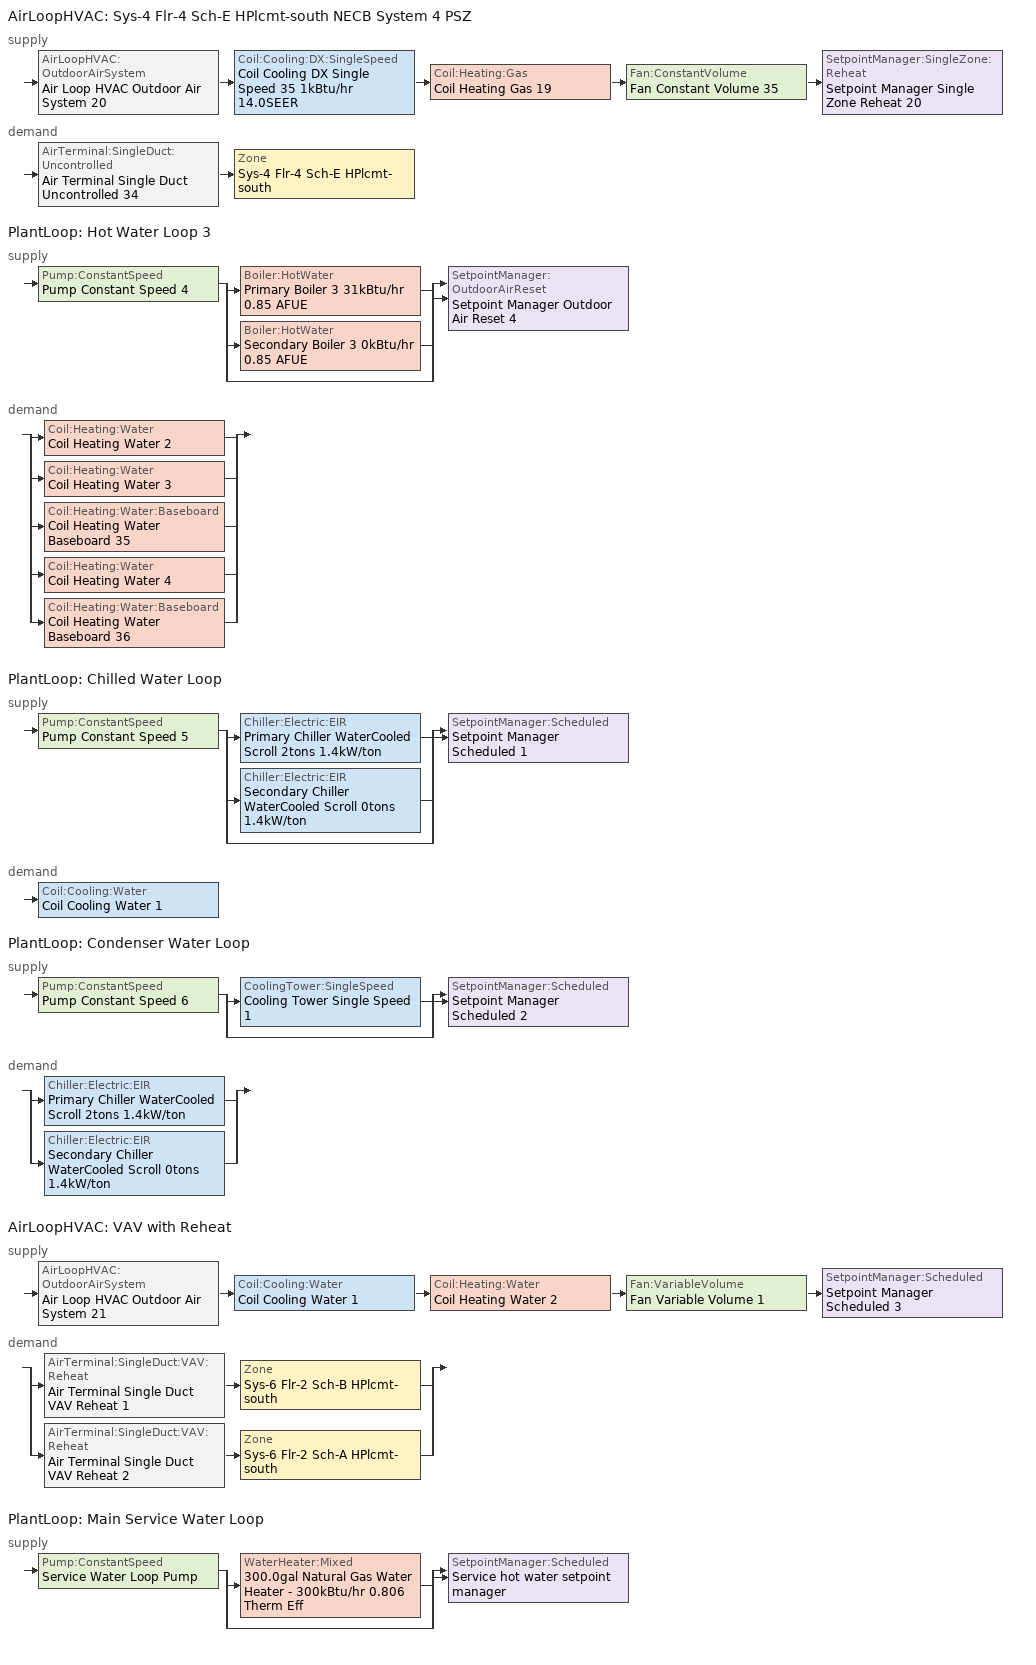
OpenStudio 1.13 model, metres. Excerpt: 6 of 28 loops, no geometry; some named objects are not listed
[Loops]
AirLoopHVAC 'Sys-4 Flr-4 Sch-E HPlcmt-south NECB System 4 PSZ'
 supply: AirLoopHVAC:OutdoorAirSystem 'Air Loop HVAC Outdoor Air System 20' > Coil:Cooling:DX:SingleSpeed 'Coil Cooling DX Single Speed 35 1kBtu/hr 14.0SEER' > Coil:Heating:Gas 'Coil Heating Gas 19' > Fan:ConstantVolume 'Fan Constant Volume 35' > SetpointManager:SingleZone:Reheat 'Setpoint Manager Single Zone Reheat 20'
 demand: AirTerminal:SingleDuct:Uncontrolled 'Air Terminal Single Duct Uncontrolled 34' > Zone 'Sys-4 Flr-4 Sch-E HPlcmt-south'
PlantLoop 'Hot Water Loop 3'
 supply: Pump:ConstantSpeed 'Pump Constant Speed 4' > split
  | Boiler:HotWater 'Primary Boiler 3 31kBtu/hr 0.85 AFUE'
  | Boiler:HotWater 'Secondary Boiler 3 0kBtu/hr 0.85 AFUE'
  | bypass
  join > SetpointManager:OutdoorAirReset 'Setpoint Manager Outdoor Air Reset 4'
 demand: split
  | Coil:Heating:Water 'Coil Heating Water 2'
  | Coil:Heating:Water 'Coil Heating Water 3'
  | Coil:Heating:Water:Baseboard 'Coil Heating Water Baseboard 35'
  | Coil:Heating:Water 'Coil Heating Water 4'
  | Coil:Heating:Water:Baseboard 'Coil Heating Water Baseboard 36'
PlantLoop 'Chilled Water Loop'
 supply: Pump:ConstantSpeed 'Pump Constant Speed 5' > split
  | Chiller:Electric:EIR 'Primary Chiller WaterCooled Scroll 2tons 1.4kW/ton'
  | Chiller:Electric:EIR 'Secondary Chiller WaterCooled Scroll 0tons 1.4kW/ton'
  | bypass
  join > SetpointManager:Scheduled 'Setpoint Manager Scheduled 1'
 demand: Coil:Cooling:Water 'Coil Cooling Water 1'
PlantLoop 'Condenser Water Loop'
 supply: Pump:ConstantSpeed 'Pump Constant Speed 6' > split
  | CoolingTower:SingleSpeed 'Cooling Tower Single Speed 1'
  | bypass
  join > SetpointManager:Scheduled 'Setpoint Manager Scheduled 2'
 demand: split
  | Chiller:Electric:EIR 'Primary Chiller WaterCooled Scroll 2tons 1.4kW/ton'
  | Chiller:Electric:EIR 'Secondary Chiller WaterCooled Scroll 0tons 1.4kW/ton'
AirLoopHVAC 'VAV with Reheat'
 supply: AirLoopHVAC:OutdoorAirSystem 'Air Loop HVAC Outdoor Air System 21' > Coil:Cooling:Water 'Coil Cooling Water 1' > Coil:Heating:Water 'Coil Heating Water 2' > Fan:VariableVolume 'Fan Variable Volume 1' > SetpointManager:Scheduled 'Setpoint Manager Scheduled 3'
 demand: split
  | AirTerminal:SingleDuct:VAV:Reheat 'Air Terminal Single Duct VAV Reheat 1' > Zone 'Sys-6 Flr-2 Sch-B HPlcmt-south'
  | AirTerminal:SingleDuct:VAV:Reheat 'Air Terminal Single Duct VAV Reheat 2' > Zone 'Sys-6 Flr-2 Sch-A HPlcmt-south'
PlantLoop 'Main Service Water Loop'
 supply: Pump:ConstantSpeed 'Service Water Loop Pump' > split
  | WaterHeater:Mixed '300.0gal Natural Gas Water Heater - 300kBtu/hr 0.806 Therm Eff'
  | bypass
  join > SetpointManager:Scheduled 'Service hot water setpoint manager'
[Sizing:Zone] Zone Cooling Design Supply Air Temperature Input Method=SupplyAirTemperature; Zone Cooling Design Supply Air Temperature {C}=13; Zone Cooling Design Supply Air Temperature Difference {deltaC}=11.11; Zone Heating Design Supply Air Temperature Input Method=SupplyAirTemperature; Zone Heating Design Supply Air Temperature {C}=43; Zone Heating Design Supply Air Temperature Difference {deltaC}=11.11; Zone Cooling Design Supply Air Humidity Ratio {kg-H2O/kg-air}=0.0085; Zone Heating Design Supply Air Humidity Ratio {kg-H2O/kg-air}=0.008; Zone Heating Sizing Factor=1.3; Zone Cooling Sizing Factor=1.1; Cooling Design Air Flow Method=DesignDay; Heating Design Air Flow Method=DesignDay; Account for Dedicated Outdoor Air System=No; Dedicated Outdoor Air System Control Strategy=NeutralSupplyAir; Dedicated Outdoor Air Low Setpoint Temperature for Design {C}=autosize; Dedicated Outdoor Air High Setpoint Temperature for Design {C}=autosize
Sys-4 Flr-4 Sch-E HPlcmt-south; Sys-6 Flr-2 Sch-B HPlcmt-south; Sys-6 Flr-2 Sch-A HPlcmt-south
[Zone equipment]
Sys-4 Flr-4 Sch-E HPlcmt-south: Air Terminal Single Duct Uncontrolled 34, Zone HVAC Baseboard Convective Water 34
Sys-6 Flr-2 Sch-B HPlcmt-south: Air Terminal Single Duct VAV Reheat 1, Zone HVAC Baseboard Convective Water 35
Sys-6 Flr-2 Sch-A HPlcmt-south: Air Terminal Single Duct VAV Reheat 2, Zone HVAC Baseboard Convective Water 36
[PlantLoop] Plant Loop Volume {m3}=Autocalculate; Load Distribution Scheme=Optimal
Hot Water Loop 3: Fluid Type=Water
Chilled Water Loop; Condenser Water Loop: 
Main Service Water Loop: Maximum Loop Temperature {C}=60; Minimum Loop Temperature {C}=10
[Sizing:Plant] Sizing Option=NonCoincident; Zone Timesteps in Averaging Window=1; Coincident Sizing Factor Mode=None
Name | Loop Type | Design Loop Exit Temperature {C} | Loop Design Temperature Difference {deltaC}
Hot Water Loop 3 | Heating | 82 | 16
Chilled Water Loop | Cooling | 7 | 6
Condenser Water Loop | Condenser | 29 | 6
Main Service Water Loop | Heating | 60 | 5
[Pump:ConstantSpeed] Rated Flow Rate {m3/s}=autosize; Rated Power Consumption {W}=autosize; Fraction of Motor Inefficiencies to Fluid Stream=0; Pump Control Type=Intermittent
Name | Rated Pump Head {Pa} | Motor Efficiency
Pump Constant Speed 4; Pump Constant Speed 5 | 179352 | 0.7
Pump Constant Speed 6 | 179352 | 0.855
Service Water Loop Pump | 29891 | 1
[Boiler:HotWater] Fuel Type=NaturalGas; Nominal Thermal Efficiency=0.85; Water Outlet Upper Temperature Limit {C}=99; Boiler Flow Mode=ConstantFlow; Parasitic Electric Load {W}=0; Sizing Factor=1
Name | Nominal Capacity {W} | Normalized Boiler Efficiency Curve
Primary Boiler 3 31kBtu/hr 0.85 AFUE | 9190.95 | BOILER-EFFFPLR-NECB2011 3
Secondary Boiler 3 0kBtu/hr 0.85 AFUE | 0.001 | BOILER-EFFFPLR-NECB2011 7
[SetpointManager:OutdoorAirReset]
Setpoint Manager Outdoor Air Reset 4: Control Variable=Temperature; Setpoint at Outdoor Low Temperature {C}=82; Outdoor Low Temperature {C}=-16; Setpoint at Outdoor High Temperature {C}=60; Outdoor High Temperature {C}=0
[AirLoopHVAC] Design Supply Air Flow Rate {m3/s}=AutoSize
Name | Availability Schedule | Availability Manager
Sys-4 Flr-4 Sch-E HPlcmt-south NECB System 4 PSZ | Always On Discrete
VAV with Reheat | VAV with Reheat Occ Sch | Availability Manager Night Cycle 2
[Sizing:System] Type of Load to Size On=Sensible; Preheat Design Temperature {C}=7; Preheat Design Humidity Ratio {kg-H2O/kg-Air}=0.008; Precool Design Temperature {C}=13; Precool Design Humidity Ratio {kg-H2O/kg-Air}=0.008; Central Cooling Design Supply Air Temperature {C}=13; Sizing Option=NonCoincident; 100% Outdoor Air in Cooling=No; 100% Outdoor Air in Heating=No; Central Cooling Design Supply Air Humidity Ratio {kg-H2O/kg-Air}=0.0085; Central Heating Design Supply Air Humidity Ratio {kg-H2O/kg-Air}=0.008; Cooling Design Air Flow Method=DesignDay; Cooling Design Air Flow Rate {m3/s}=0; Heating Design Air Flow Method=DesignDay; Heating Design Air Flow Rate {m3/s}=0; System Outdoor Air Method=ZoneSum; Zone Maximum Outdoor Air Fraction=1; Cooling Supply Air Flow Rate Per Floor Area {m3/s-m2}=0.00996765; Cooling Fraction of Autosized Cooling Supply Air Flow Rate=1; Cooling Supply Air Flow Rate Per Unit Cooling Capacity {m3/s-W}=3.94755e-05; Heating Supply Air Flow Rate Per Floor Area {m3/s-m2}=0.00996765; Heating Fraction of Autosized Heating Supply Air Flow Rate=1; Heating Fraction of Autosized Cooling Supply Air Flow Rate=1; Heating Supply Air Flow Rate Per Unit Heating Capacity {m3/s-W}=3.15882e-05; Cooling Design Capacity Method=CoolingDesignCapacity; Cooling Design Capacity {W}=autosize; Cooling Design Capacity Per Floor Area {W/m2}=234.7; Fraction of Autosized Cooling Design Capacity=1; Heating Design Capacity Method=HeatingDesignCapacity; Heating Design Capacity {W}=autosize; Heating Design Capacity Per Floor Area {W/m2}=157; Fraction of Autosized Heating Design Capacity=1; Central Cooling Capacity Control Method=OnOff
Name | Design Outdoor Air Flow Rate {m3/s} | Minimum System Air Flow Ratio | Central Heating Design Supply Air Temperature {C}
Sys-4 Flr-4 Sch-E HPlcmt-south NECB System 4 PSZ | Autosize | 1 | 43
VAV with Reheat | 0.331307 | 0.3 | 13.1
[Fan:ConstantVolume]
Fan Constant Volume 35: Availability Schedule=Always On Discrete; Fan Efficiency=0.39975; Pressure Rise {Pa}=640; Maximum Flow Rate {m3/s}=AutoSize; Motor Efficiency=0.615
[Coil:Heating:Water] Availability Schedule=Always On Discrete
Coil Heating Water 2; Coil Heating Water 3; Coil Heating Water 4
[Coil:Cooling:DX:SingleSpeed]
Coil Cooling DX Single Speed 35 1kBtu/hr 14.0SEER: Availability Schedule=Always On Discrete; Rated Total Cooling Capacity {W}=autosize; Rated Sensible Heat Ratio=autosize; Rated COP {W/W}=3.8248; Rated Air Flow Rate {m3/s}=autosize; Rated Evaporator Fan Power Per Volume Flow Rate {W/(m3/s)}=773.3; Total Cooling Capacity Function of Temperature Curve=DXCOOL-NECB2011-REF-CAPFT 28; Total Cooling Capacity Function of Flow Fraction Curve=DXCOOL-NECB2011-REF-CAPFFLOW 28; Energy Input Ratio Function of Temperature Curve=DXCOOL-NECB2011-REF-COOLEIRFT 28; Energy Input Ratio Function of Flow Fraction Curve=DXCOOL-NECB2011-REF-COOLEIRFFLOW 28; Part Load Fraction Correlation Curve=DXCOOL-NECB2011-REF-COOLPLFFPLR 28; Condenser Type=AirCooled; Evaporative Condenser Effectiveness=0; Evaporative Condenser Air Flow Rate {m3/s}=Autosize; Evaporative Condenser Pump Rated Power Consumption {W}=Autosize; Crankcase Heater Capacity {W}=0; Maximum Outdoor Dry-Bulb Temperature for Crankcase Heater Operation {C}=0; Basin Heater Capacity {W/K}=0; Basin Heater Setpoint Temperature {C}=10
[Controller:OutdoorAir] Minimum Outdoor Air Flow Rate {m3/s}=Autosize; Maximum Outdoor Air Flow Rate {m3/s}=Autosize; Economizer Control Type=NoEconomizer; Economizer Control Action Type=ModulateFlow; Economizer Maximum Limit Dry-Bulb Temperature {C}=28; Economizer Maximum Limit Enthalpy {J/kg}=64000; Economizer Minimum Limit Dry-Bulb Temperature {C}=-100; Lockout Type=NoLockout; Minimum Limit Type=FixedMinimum; High Humidity Control=No; Heat Recovery Bypass Control Type=BypassWhenWithinEconomizerLimits
Name | Minimum Outdoor Air Schedule | Controller Mechanical Ventilation
Controller Outdoor Air 20 | Always On Discrete | Controller Mechanical Ventilation 20
Controller Outdoor Air 21 | VAV with Reheat Occ Sch | Controller Mechanical Ventilation 21
[Controller:MechanicalVentilation] Availability Schedule=Always On Discrete; System Outdoor Air Method=ZoneSum
Controller Mechanical Ventilation 20; Controller Mechanical Ventilation 21
[AirLoopHVAC:OutdoorAirSystem]
Name | Controller
Air Loop HVAC Outdoor Air System 20 | Controller Outdoor Air 20
Air Loop HVAC Outdoor Air System 21 | Controller Outdoor Air 21
[Controller:WaterCoil] Minimum Actuated Flow {m3/s}=0
Name | Water Coil | Action | Controller Convergence Tolerance {deltaC}
Controller Water Coil 2 | Coil Heating Water 2 | Normal | 0.0001
Controller Water Coil 3 | Coil Cooling Water 1 | Reverse
Controller Water Coil 4 | Coil Heating Water 3 | Normal | 0.0001
Controller Water Coil 5 | Coil Heating Water 4 | Normal | 0.0001
[SetpointManager:SingleZone:Reheat]
Setpoint Manager Single Zone Reheat 20: Minimum Supply Air Temperature {C}=13; Maximum Supply Air Temperature {C}=99; Control Zone=Sys-4 Flr-4 Sch-E HPlcmt-south
[Coil:Heating:Water:Baseboard] Heating Design Capacity Method=HeatingDesignCapacity; Heating Design Capacity {W}=autosize; Heating Design Capacity Per Floor Area {W/m2}=0; Fraction of Autosized Heating Design Capacity=0.8
Coil Heating Water Baseboard 35; Coil Heating Water Baseboard 36
[ZoneHVAC:Baseboard:Convective:Water] Availability Schedule=Always On Discrete
Name | Heating Coil
Zone HVAC Baseboard Convective Water 35 | Coil Heating Water Baseboard 35
Zone HVAC Baseboard Convective Water 36 | Coil Heating Water Baseboard 36
[AirTerminal:SingleDuct:Uncontrolled]
Air Terminal Single Duct Uncontrolled 34: Availability Schedule=Always On Discrete; Maximum Air Flow Rate {m3/s}=AutoSize
[Coil:Heating:Gas]
Coil Heating Gas 19: Availability Schedule=Always On Discrete; Gas Burner Efficiency=0.8; Nominal Capacity {W}=AutoSize; Parasitic Electric Load {W}=0; Parasitic Gas Load {W}=0
[Chiller:Electric:EIR] Reference COP {W/W}=2.50142; Minimum Part Load Ratio=0.25; Minimum Unloading Ratio=0.25; Condenser Type=WaterCooled; Chiller Flow Mode=LeavingSetpointModulated; Design Heat Recovery Water Flow Rate {m3/s}=0; Sizing Factor=1; Basin Heater Capacity {W/K}=0; Basin Heater Setpoint Temperature {C}=10
Name | Reference Capacity {W} | Cooling Capacity Function of Temperature Curve | Electric Input to Cooling Output Ratio Function of Temperature Curve | Electric Input to Cooling Output Ratio Function of Part Load Ratio Curve
Primary Chiller WaterCooled Scroll 2tons 1.4kW/ton | 6549.33 | WaterCooled_Scroll_CAPFT_NECB2011 | WaterCooled_Scroll_EIRFT_NECB2011 | WaterCooled_Scroll_EIRFPLR_NECB2011
Secondary Chiller WaterCooled Scroll 0tons 1.4kW/ton | 0.001 | WaterCooled_Scroll_CAPFT_NECB2011 1 | WaterCooled_Scroll_EIRFT_NECB2011 1 | WaterCooled_Scroll_EIRFPLR_NECB2011 1
[SetpointManager:Scheduled] Control Variable=Temperature
Name | Schedule
Setpoint Manager Scheduled 1 | CHW Temp
Setpoint Manager Scheduled 2 | CW Temp
Setpoint Manager Scheduled 3 | Supply Air Temp
Service hot water setpoint manager | Service Water Loop Temp - 140F
[CoolingTower:SingleSpeed]
Cooling Tower Single Speed 1: Design Water Flow Rate {m3/s}=autosize; Design Air Flow Rate {m3/s}=autosize; Fan Power at Design Air Flow Rate {W}=137.514; U-Factor Times Area Value at Design Air Flow Rate {W/K}=autosize; Air Flow Rate in Free Convection Regime {m3/s}=autosize; U-Factor Times Area Value at Free Convection Air Flow Rate {W/K}=autosize; Performance Input Method=UFactorTimesAreaAndDesignWaterFlowRate; Free Convection Capacity {W}=0; Basin Heater Capacity {W/K}=0; Evaporation Loss Mode=LossFactor; Evaporation Loss Factor {percent/K}=0.2; Drift Loss Percent {percent}=0.008; Blowdown Calculation Mode=ConcentrationRatio; Blowdown Concentration Ratio=3; Capacity Control=FanCycling; Number of Cells=1; Cell Control=MinimalCell; Cell Minimum  Water Flow Rate Fraction=0.33; Cell Maximum Water Flow Rate Fraction=2.5; Sizing Factor=1
[Fan:VariableVolume]
Fan Variable Volume 1: Availability Schedule=Always On Discrete; Fan Efficiency=0.549965; Pressure Rise {Pa}=1458.33; Maximum Flow Rate {m3/s}=Autosize; Fan Power Minimum Flow Rate Input Method=Fraction; Fan Power Minimum Flow Fraction=0.68; Fan Power Minimum Air Flow Rate {m3/s}=0; Motor Efficiency=0.8461; Motor In Airstream Fraction=1; Fan Power Coefficient 1=-2.4176; Fan Power Coefficient 2=9.5874; Fan Power Coefficient 3=-11.559; Fan Power Coefficient 4=5.4009; Fan Power Coefficient 5=0
[Coil:Cooling:Water]
Coil Cooling Water 1: Availability Schedule=Always On Discrete
[AirTerminal:SingleDuct:VAV:Reheat] Availability Schedule=Always On Discrete; Maximum Air Flow Rate {m3/s}=AutoSize; Zone Minimum Air Flow Input Method=FixedFlowRate; Maximum Hot Water or Steam Flow Rate {m3/s}=AutoSize; Minimum Hot Water or Steam Flow Rate {m3/s}=0; Convergence Tolerance=0.001; Damper Heating Action=Normal; Maximum Flow per Zone Floor Area During Reheat {m3/s-m2}=AutoSize; Maximum Flow Fraction During Reheat=AutoSize; Maximum Reheat Air Temperature {C}=43; Control For Outdoor Air=No
Name | Constant Minimum Air Flow Fraction | Fixed Minimum Air Flow Rate {m3/s} | Reheat Coil
Air Terminal Single Duct VAV Reheat 1 | 0.975107 | 0.0652179 | Coil Heating Water 3
Air Terminal Single Duct VAV Reheat 2 | 0.3 | 0.260872 | Coil Heating Water 4
[WaterHeater:Mixed]
300.0gal Natural Gas Water Heater - 300kBtu/hr 0.806 Therm Eff: Tank Volume {m3}=1.13562; Setpoint Temperature Schedule=Service Water Loop Temp - 140F; Deadband Temperature Difference {deltaC}=2; Maximum Temperature Limit {C}=82.2222; Heater Control Type=Cycle; Heater Maximum Capacity {W}=87921.3; Heater Fuel Type=NaturalGas; Heater Thermal Efficiency=0.806081; Part Load Factor Curve=SWH-EFFFPLR-NECB2011; Off Cycle Parasitic Fuel Consumption Rate {W}=19.9992; Off Cycle Parasitic Fuel Type=NaturalGas; Off Cycle Parasitic Heat Fraction to Tank=0.8; On Cycle Parasitic Fuel Consumption Rate {W}=19.9992; On Cycle Parasitic Fuel Type=NaturalGas; On Cycle Parasitic Heat Fraction to Tank=0; Ambient Temperature Indicator=Schedule; Ambient Temperature Schedule=Water Heater Ambient Temp Schedule - 70F; Off Cycle Loss Coefficient to Ambient Temperature {W/K}=13.7474; On Cycle Loss Coefficient to Ambient Temperature {W/K}=13.7474; Use Side Effectiveness=1; Source Side Effectiveness=1; Use Side Design Flow Rate {m3/s}=autosize; Source Side Design Flow Rate {m3/s}=autosize; Indirect Water Heating Recovery Time {hr}=1.5
[AvailabilityManager:NightCycle]
Availability Manager Night Cycle 2: Control Type=CycleOnAny; Thermostat Tolerance {deltaC}=1; Cycling Run Time {s}=3600
[Schedule:Ruleset]
CHW Temp: Default Day Schedule=Schedule Day 4
CW Temp: Default Day Schedule=Schedule Day 5
Supply Air Temp: Default Day Schedule=Supply Air Temp Default
Service Water Loop Temp - 140F: Default Day Schedule=Service Water Loop Temp - 140F Default
Water Heater Ambient Temp Schedule - 70F: Default Day Schedule=Water Heater Ambient Temp Schedule - 70F Default
VAV with Reheat Occ Sch: Default Day Schedule=VAV with Reheat Occ Sch Default; Summer Design Day Schedule=VAV with Reheat Occ Sch Summer Design Day; Winter Design Day Schedule=VAV with Reheat Occ Sch Winter Design Day
[Schedule:Day]
Schedule Day 4; wkdCHW Temp 1; satCHW Temp 1; sunCHW Temp 1: 1, 0, 7, 2, 0, 7, 3, 0, 7, 4, 0, 7, 5, 0, 7, 6, 0, 7, 7, 0, 7, 8, 0, 7, 9, 0, 7, 10, 0, 7, 11, 0, 7, 12, 0, 7, 13, 0, 7, 14, 0, 7, 15, 0, 7, 16, 0, 7, 17, 0, 7, 18, 0, 7, 19, 0, 7, 20, 0, 7, 21, 0, 7, 22, 0, 7, 23, 0, 7, 24, 0, 7
Schedule Day 5; wkdCW Temp 1; satCW Temp 1; sunCW Temp 1: 1, 0, 29, 2, 0, 29, 3, 0, 29, 4, 0, 29, 5, 0, 29, 6, 0, 29, 7, 0, 29, 8, 0, 29, 9, 0, 29, 10, 0, 29, 11, 0, 29, 12, 0, 29, 13, 0, 29, 14, 0, 29, 15, 0, 29, 16, 0, 29, 17, 0, 29, 18, 0, 29, 19, 0, 29, 20, 0, 29, 21, 0, 29, 22, 0, 29, 23, 0, 29, 24, 0, 29
Supply Air Temp Default: 24, 0, 13
Service Water Loop Temp - 140F Default: 24, 0, 60
Water Heater Ambient Temp Schedule - 70F Default: 24, 0, 21.1111
VAV with Reheat Occ Sch Default; VAV with Reheat Occ Sch Winter Design Day; VAV with Reheat Occ Sch Summer Design Day: 24, 0, 1
VAV with Reheat Occ Sch Monday; VAV with Reheat Occ Sch Tuesday; VAV with Reheat Occ Sch Wednesday; VAV with Reheat Occ Sch Thursday; VAV with Reheat Occ Sch Friday: 8, 0, 0, 24, 0, 1
VAV with Reheat Occ Sch Saturday: 1, 0, 1, 11, 0, 0, 15, 0, 1, 18, 0, 0, 24, 0, 1
VAV with Reheat Occ Sch Sunday: 11, 0, 0, 15, 0, 1, 18, 0, 0, 22, 0, 1, 24, 0, 0
[Schedule:Rule] Date Specification Type=DateRange; Start Month=1; Start Day=1; End Month=12
Name | Schedule Ruleset | Rule Order | Day Schedule | Apply Sunday | Apply Monday | Apply Tuesday | Apply Wednesday | Apply Thursday | Apply Friday | Apply Saturday | End Day
wkdCHW Temp rule | CHW Temp | 2 | wkdCHW Temp 1 | No | Yes | Yes | Yes | Yes | Yes | No | 31
satCHW Temprule | CHW Temp | 1 | satCHW Temp 1 | No | No | No | No | No | No | Yes | 31
sunCHW Temprule | CHW Temp | 0 | sunCHW Temp 1 | Yes | No | No | No | No | No | No | 31
wkdCW Temp rule | CW Temp | 2 | wkdCW Temp 1 | No | Yes | Yes | Yes | Yes | Yes | No | 31
satCW Temprule | CW Temp | 1 | satCW Temp 1 | No | No | No | No | No | No | Yes | 31
sunCW Temprule | CW Temp | 0 | sunCW Temp 1 | Yes | No | No | No | No | No | No | 31
VAV with Reheat Occ Sch Monday Rule | VAV with Reheat Occ Sch | 6 | VAV with Reheat Occ Sch Monday |  | Yes |  |  |  |  |  | 25
VAV with Reheat Occ Sch Tuesday Rule | VAV with Reheat Occ Sch | 5 | VAV with Reheat Occ Sch Tuesday |  |  | Yes |  |  |  |  | 26
VAV with Reheat Occ Sch Wednesday Rule | VAV with Reheat Occ Sch | 4 | VAV with Reheat Occ Sch Wednesday |  |  |  | Yes |  |  |  | 27
VAV with Reheat Occ Sch Thursday Rule | VAV with Reheat Occ Sch | 3 | VAV with Reheat Occ Sch Thursday |  |  |  |  | Yes |  |  | 28
VAV with Reheat Occ Sch Friday Rule | VAV with Reheat Occ Sch | 2 | VAV with Reheat Occ Sch Friday |  |  |  |  |  | Yes |  | 29
VAV with Reheat Occ Sch Saturday Rule | VAV with Reheat Occ Sch | 1 | VAV with Reheat Occ Sch Saturday |  |  |  |  |  |  | Yes | 30
VAV with Reheat Occ Sch Sunday Rule | VAV with Reheat Occ Sch | 0 | VAV with Reheat Occ Sch Sunday | Yes |  |  |  |  |  |  | 31
[Schedule:Constant]
Always On Discrete: Value=1
[Curve:Biquadratic] Minimum Value of y=24
Name | Coefficient1 Constant | Coefficient2 x | Coefficient3 x**2 | Coefficient4 y | Coefficient5 y**2 | Coefficient6 x*y | Minimum Value of x | Maximum Value of x | Maximum Value of y
DXCOOL-NECB2011-REF-CAPFT 28 | 0.867905 | 0.0142459 | 0.00055436 | -0.0075575 | 3.3e-05 | -0.0001918 | 13 | 24 | 46
DXCOOL-NECB2011-REF-COOLEIRFT 28 | 0.116936 | 0.0284933 | -0.0004112 | 0.0214108 | 0.00016103 | -0.0006791 | 13 | 24 | 46
WaterCooled_Scroll_CAPFT_NECB2011; WaterCooled_Scroll_CAPFT_NECB2011 1 | 0.94418 | 0.0337102 | 9.75564e-05 | -0.00322114 | -4.91832e-05 | -0.000177584 | 5 | 10 | 35
WaterCooled_Scroll_EIRFT_NECB2011; WaterCooled_Scroll_EIRFT_NECB2011 1 | 0.727393 | -0.0118922 | 0.000541177 | 0.00187934 | 0.000473461 | -0.000711472 | 5 | 10 | 35
[Curve:Quadratic] Minimum Value of x=0; Maximum Value of x=1
Name | Coefficient1 Constant | Coefficient2 x | Coefficient3 x**2
DXCOOL-NECB2011-REF-CAPFFLOW 28; DXCOOL-NECB2011-REF-COOLEIRFFLOW 28 | 1 | 0 | 0
WaterCooled_Scroll_EIRFPLR_NECB2011; WaterCooled_Scroll_EIRFPLR_NECB2011 1 | 0.04412 | 0.640367 | 0.319555
[Curve:Cubic] Maximum Value of x=1
Name | Coefficient1 Constant | Coefficient2 x | Coefficient3 x**2 | Coefficient4 x**3 | Minimum Value of x
DXCOOL-NECB2011-REF-COOLPLFFPLR 28 | 0.0277 | 4.9151 | -8.184 | 4.2702 | 0.7
BOILER-EFFFPLR-NECB2011 3; BOILER-EFFFPLR-NECB2011 7 | 0.2901 | 2.6664 | -3.764 | 1.82 | 0
SWH-EFFFPLR-NECB2011 | 0.7576 | 1.0071 | -1.4443 | 0.6844 | 0
